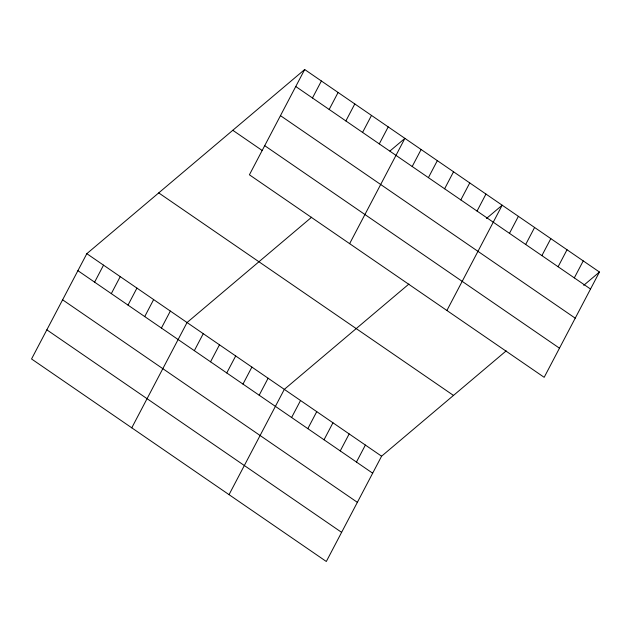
<?xml version="1.0" encoding="UTF-8"?>
<svg xmlns="http://www.w3.org/2000/svg" width="631" height="631" viewBox="0 0 631 631"><rect width="100%" height="100%" fill="white"/><g stroke="black" fill="none" stroke-linecap="round" stroke-linejoin="round"><path stroke-width="0.95" d="M304.686 69.513L249.411 174.803L544.174 377.322L599.45 272.032L304.686 69.513L86.826 253.678L31.55 358.968L326.314 561.487L381.589 456.197L506.188 350.875M94.611 282.152L103.531 265.154M111.308 293.628L120.237 276.63M128.014 305.104L136.935 288.107M144.72 316.581L153.641 299.583M161.418 328.057L170.346 311.059M131.769 427.826L187.044 322.536L311.643 217.206M312.463 97.986L321.392 80.989M194.332 350.67L203.261 333.673M329.169 109.463L338.098 92.465M210.549 361.808L219.47 344.81M345.875 120.939L354.796 103.941M226.758 372.945L235.686 355.947M362.58 132.415L371.501 115.418M242.974 384.09L251.895 367.092M379.278 143.892L388.207 126.894M259.183 395.227L268.104 378.229M349.629 243.661L404.905 138.37L389.926 151.03M229.037 494.657L284.321 389.366L408.92 284.037M412.193 166.505L421.122 149.508M291.609 417.501L300.53 400.504M428.41 177.642L437.33 160.645M307.818 428.646L316.746 411.649M444.618 188.779L453.539 171.782M324.034 439.783L332.955 422.786M460.827 199.924L469.756 182.927M340.243 450.92L349.164 433.923M477.044 211.062L485.965 194.064M356.452 462.058L365.381 445.06M446.898 310.491L502.181 205.201L486.454 218.5M509.469 233.336L518.39 216.338M525.678 244.481L534.599 227.475M541.887 255.618L550.816 238.621M558.104 266.755L567.024 249.758M574.313 277.892L583.241 260.895M583.722 285.33L599.45 272.032M295.765 86.51L590.529 289.03M280.464 115.647L575.227 318.166M264.704 145.666L559.468 348.186M232.792 130.286L262.22 150.509M158.72 192.905L453.484 395.424M86.826 253.678L381.589 456.197M77.905 270.675L372.669 473.195M62.611 299.812L357.367 502.331M46.844 329.832L341.608 532.351"/></g></svg>
